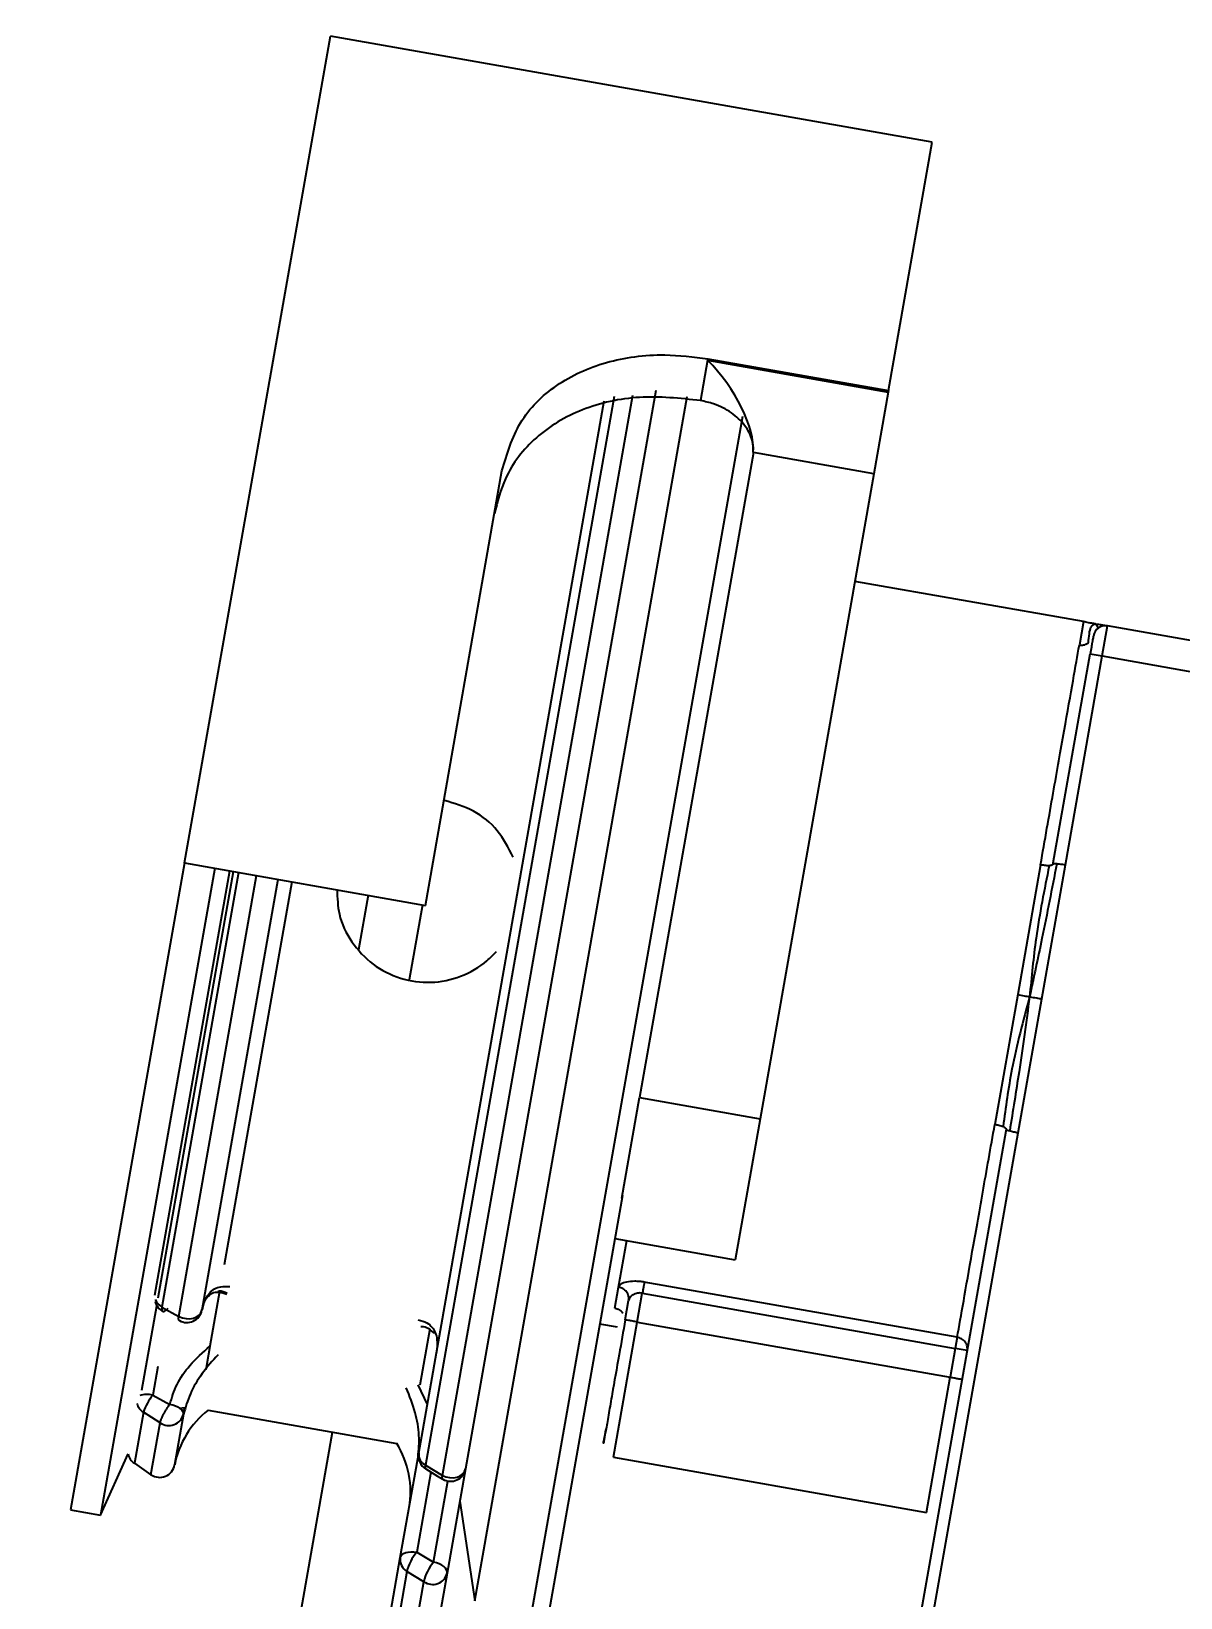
# Model space of a CAD drawing. Header units: millimetres. Extents: x -294 to 2792, y 5 to 1659.
# Drawn here: x 2302.21 to 2321.02, y 969.09 to 994.73 of the extents above; entities that cross this region are included whole.
import ezdxf

# ---------------------------------------------------------------- set-up
doc = ezdxf.new("R2010")
doc.units = ezdxf.units.MM
doc.layers.get('0').update_dxf_attribs({"lineweight": 18})
doc.layers.add('尺寸线层', color=3, linetype='Continuous', lineweight=18)
doc.styles.get("Standard").update_dxf_attribs({"font": 'txt.shx'})
doc.dimstyles.new('ISO-25', dxfattribs={"dimtxt": 2.5, "dimasz": 2.5, "dimexe": 1.25, "dimexo": 0.625, "dimtad": 1, "dimtxsty": 'Standard', "dimcen": 2.5, "dimdle": 5, "dimadec": 0, "dimazin": 0, "dimtfac": 1, "dimtmove": 0, "dimatfit": 3, "dimfxl": 1, "dimarcsym": 0})

# ---------------------------------------------------------------- blocks, each defined once
blk = doc.blocks.new('*X11')
for points in [[(2253.221, 1111.43), (2254.388, 1111.224), (2254.422, 1114.829)], [(2188.224, 742.813), (2189.391, 742.607), (2188.19, 739.208)]]:
    blk.add_hatch(color=0).paths.add_polyline_path(points, flags=0)
at = {"color": 0, "lineweight": -2}
for p, q in [((2368.147, 1094.776), (2253.437, 1115.003)), ((2253.804, 1111.327), (2221.935, 930.584)), ((2188.807, 742.71), (2220.677, 923.453)), ((2301.915, 719.156), (2187.205, 739.382))]:
    blk.add_line(p, q, dxfattribs=at)
at = {"color": 0, "insert": (2221.306, 927.019), "char_height": 3.5, "width": 23.5, "attachment_point": 5}
blk.add_mtext('381,42', dxfattribs=at)
blk = doc.blocks.new('*X15')
for points in [[(2313.015, 1001.633), (2312.809, 1000.465), (2309.41, 1001.666)], [(2426.824, 981.565), (2426.618, 980.398), (2430.223, 980.364)]]:
    blk.add_hatch(color=0).paths.add_polyline_path(points, flags=0)
at = {"color": 0, "lineweight": -2}
for p, q in [((2312.083, 1016.827), (2309.237, 1000.682)), ((2312.912, 1001.049), (2359.834, 992.775)), ((2432.896, 995.525), (2430.049, 979.379)), ((2426.721, 980.981), (2379.799, 989.255))]:
    blk.add_line(p, q, dxfattribs=at)
at = {"color": 0, "insert": (2369.817, 991.015), "char_height": 3.5, "width": 24, "attachment_point": 5}
blk.add_mtext('122,68', dxfattribs=at)
blk = doc.blocks.new('*X18')
at = {"layer": '尺寸线层', "linetype": 'Continuous'}
for points in [[(2198.362, 1037.895), (2197.161, 1034.496), (2198.328, 1034.29)], [(2180.476, 936.46), (2180.51, 940.065), (2181.677, 939.859)]]:
    blk.add_hatch(color=0, dxfattribs=at).paths.add_polyline_path(points, flags=0)
at = {"layer": '尺寸线层', "color": 0, "linetype": 'Continuous'}
for p, q in [((2314.227, 1017.465), (2197.377, 1038.069)), ((2180.476, 936.46), (2198.362, 1037.895)), ((2294.875, 916.288), (2179.491, 936.633))]:
    blk.add_line(p, q, dxfattribs=at)
at = {"layer": '尺寸线层', "color": 0, "insert": (2185.948, 987.789), "char_height": 3.5, "width": 23.5, "attachment_point": 5, "rotation": 80}
blk.add_mtext('103,00', dxfattribs=at)

msp = doc.modelspace()

# ---------------------------------------------------------------- linework, layer by layer
at = {"color": 7, "linetype": 'Continuous', "lineweight": 25}
for p, q in [((2304.721, 981.119), (2307.108, 994.655)), ((2316.956, 992.918), (2307.108, 994.655)), ((2316.239, 988.852), (2316.956, 992.918)), ((2313.28, 989.348), (2313.164, 988.689)), ((2313.284, 989.373), (2313.28, 989.348)), ((2313.28, 989.348), (2316.234, 988.827)), ((2313.284, 989.373), (2316.239, 988.852)), ((2312.431, 988.852), (2309.319, 971.202)), ((2316.234, 988.827), (2315.998, 987.489)), ((2316.239, 988.852), (2316.234, 988.827)), ((2308.551, 971.455), (2311.589, 988.686)), ((2311.751, 988.758), (2308.665, 971.259)), ((2308.941, 971.093), (2312.058, 988.775)), ((2309.468, 969.039), (2312.944, 988.756)), ((2313.849, 988.426), (2310.283, 968.201)), ((2314.029, 987.836), (2312.167, 977.279)), ((2314.029, 987.836), (2314.026, 987.836)), ((2315.998, 987.489), (2314.029, 987.836)), ((2308.66, 980.424), (2309.914, 987.537)), ((2315.998, 987.489), (2314.137, 976.931)), ((2319.43, 985.069), (2315.688, 985.729)), ((2319.43, 985.069), (2319.363, 984.687)), ((2319.626, 985.034), (2319.524, 985.05)), ((2319.626, 985.034), (2319.634, 985.022)), ((2319.626, 985.034), (2319.729, 985.018)), ((2319.737, 984.507), (2319.824, 985)), ((2321.4, 984.722), (2319.824, 985)), ((2318.937, 981.122), (2319.54, 984.542)), ((2319.134, 981.087), (2319.737, 984.507)), ((2319.54, 984.542), (2319.737, 984.507)), ((2319.737, 984.507), (2340.517, 980.843)), ((2304.721, 981.119), (2302.853, 970.527)), ((2305.213, 981.032), (2303.346, 970.44)), ((2304.234, 974.041), (2305.459, 980.988)), ((2304.289, 973.998), (2305.519, 980.978)), ((2305.604, 980.963), (2304.349, 973.849)), ((2304.627, 973.696), (2305.899, 980.911)), ((2304.721, 981.119), (2308.66, 980.424)), ((2318.728, 981.088), (2318.354, 978.963)), ((2318.748, 978.894), (2319.134, 981.087)), ((2306.247, 980.849), (2305.004, 973.798)), ((2306.475, 980.809), (2305.369, 974.539)), ((2307.725, 980.589), (2307.568, 979.699)), ((2308.611, 980.433), (2308.394, 979.203)), ((2318.354, 978.963), (2317.979, 976.839)), ((2318.361, 976.701), (2318.748, 978.894)), ((2311.877, 975.632), (2312.167, 977.279)), ((2312.167, 977.279), (2314.137, 976.931)), ((2314.137, 976.931), (2313.73, 974.623)), ((2315.755, 963.073), (2318.164, 976.735)), ((2315.952, 963.038), (2318.361, 976.701)), ((2311.884, 975.672), (2310.558, 968.153)), ((2311.76, 974.97), (2313.73, 974.623)), ((2311.823, 974.176), (2311.957, 974.936)), ((2317.364, 973.353), (2312.243, 974.256)), ((2311.762, 973.83), (2311.823, 974.176)), ((2311.931, 973.638), (2311.987, 973.956)), ((2311.99, 973.99), (2311.996, 973.982)), ((2312.128, 973.603), (2312.211, 974.075)), ((2312.211, 974.075), (2317.332, 973.172)), ((2304.022, 972.488), (2304.266, 973.87)), ((2304.349, 973.849), (2304.627, 973.696)), ((2308.575, 972.576), (2308.737, 973.495)), ((2311.804, 973.518), (2311.513, 973.569)), ((2311.738, 971.388), (2312.128, 973.603)), ((2312.128, 973.603), (2317.249, 972.7)), ((2317.332, 973.172), (2317.249, 972.7)), ((2317.364, 973.353), (2317.332, 973.172)), ((2317.529, 973.137), (2317.332, 973.172)), ((2304.283, 972.875), (2304.2, 972.408)), ((2316.859, 970.485), (2317.249, 972.7)), ((2304.2, 972.408), (2304.478, 972.253)), ((2308.538, 972.577), (2308.692, 972.253)), ((2304.638, 972.192), (2304.721, 972.201)), ((2305.103, 972.161), (2308.192, 971.616)), ((2304.046, 972.126), (2303.898, 971.29)), ((2304.32, 971.953), (2304.046, 972.126)), ((2304.17, 971.104), (2304.32, 971.953)), ((2304.703, 972.093), (2304.557, 971.263)), ((2305.187, 960.728), (2307.14, 971.802)), ((2303.346, 970.44), (2303.795, 971.446)), ((2308.535, 971.366), (2308.541, 971.398)), ((2308.541, 971.398), (2308.547, 971.416)), ((2311.738, 971.388), (2316.859, 970.485)), ((2303.898, 971.29), (2304.17, 971.104)), ((2308.25, 969.746), (2308.535, 971.366)), ((2308.751, 971.147), (2308.519, 969.836)), ((2308.665, 971.259), (2308.941, 971.093)), ((2309.319, 971.202), (2309.017, 969.493)), ((2308.795, 969.67), (2309.029, 970.999)), ((2309.225, 970.672), (2309.468, 969.039)), ((2302.853, 970.527), (2303.346, 970.44)), ((2308.519, 969.836), (2308.795, 969.67)), ((2308.051, 968.62), (2308.25, 969.746)), ((2308.358, 969.518), (2308.156, 968.37)), ((2308.634, 969.352), (2308.358, 969.518)), ((2308.428, 968.184), (2308.634, 969.352)), ((2309.017, 969.493), (2308.815, 968.347))]:
    msp.add_line(p, q, dxfattribs=at)
for points in [[(2305.292, 974.104), (2305.151, 973.301), (2305.066, 972.823)], [(2304.349, 973.849), (2304.347, 973.82), (2304.349, 973.798), (2304.356, 973.783), (2304.362, 973.778)], [(2304.362, 973.778), (2304.368, 973.776), (2304.384, 973.777), (2304.404, 973.787), (2304.426, 973.804), (2304.451, 973.829)], [(2304.627, 973.696), (2304.683, 973.672), (2304.743, 973.659), (2304.804, 973.657), (2304.863, 973.667), (2304.915, 973.687), (2304.957, 973.717), (2304.988, 973.755), (2305.004, 973.798)], [(2304.703, 972.093), (2304.703, 972.116), (2304.692, 972.14), (2304.673, 972.164), (2304.646, 972.187), (2304.611, 972.208), (2304.57, 972.227), (2304.525, 972.242), (2304.478, 972.253)], [(2304.721, 972.201), (2304.707, 972.161), (2304.693, 972.139)], [(2308.668, 971.197), (2308.667, 971.198), (2308.66, 971.209), (2308.66, 971.23), (2308.665, 971.259)], [(2308.668, 971.197), (2308.861, 971.081), (2308.944, 971.031)], [(2308.941, 971.093), (2308.997, 971.069), (2309.057, 971.056), (2309.119, 971.054), (2309.178, 971.064), (2309.23, 971.086), (2309.273, 971.118), (2309.303, 971.157), (2309.319, 971.202)], [(2308.944, 971.031), (2308.943, 971.032), (2308.936, 971.043), (2308.935, 971.064), (2308.941, 971.093)], [(2308.25, 969.746), (2308.259, 969.771), (2308.277, 969.794), (2308.304, 969.813), (2308.338, 969.828), (2308.379, 969.838), (2308.423, 969.843), (2308.471, 969.842), (2308.519, 969.836)], [(2309.017, 969.493), (2309.017, 969.52), (2309.008, 969.548), (2308.989, 969.575), (2308.962, 969.601), (2308.928, 969.624), (2308.887, 969.644), (2308.842, 969.659), (2308.795, 969.67)]]:
    msp.add_lwpolyline(points, dxfattribs=at)
for centre, radius, start, end in [((2319.79, 984.803), 0.2, 80, 170), ((2304.447, 974.048), 0.221, 200.2929, 243.7533), ((2304.481, 973.998), 0.25, 193.9359, 241.682), ((2304.758, 973.844), 0.25, 240.2969, 348.9737), ((2304.106, 972.001), 0.418, 76.9236, 106.7722), ((2304.982, 971.795), 0.994, 141.9149, 160.5281), ((2304.171, 972.329), 0.238, 193.9492, 238.1788), ((2306.031, 970.982), 1.5, 128.1967, 169.1937), ((2304.462, 972.157), 0.249, 235.0436, 345.2226), ((2304.04, 971.496), 0.25, 191.5251, 235.556), ((2306.917, 970.826), 1.5, 350, 31.8103), ((2308.797, 971.411), 0.25, 170, 238.9404), ((2308.746, 971.437), 0.195, 174.8467, 245.7277), ((2304.311, 971.31), 0.25, 235.556, 349.1937), ((2309.073, 971.245), 0.25, 238.9443, 350), ((2309.105, 969.34), 0.768, 139.7099, 166.6), ((2308.473, 969.713), 0.226, 171.5096, 239.3839), ((2309.381, 969.174), 0.769, 139.7255, 166.5707), ((2308.777, 969.556), 0.249, 234.921, 345.4786)]:
    msp.add_arc(centre, radius, start, end, dxfattribs=at)
msp.add_ellipse((2313.155, 988.639), major_axis=(-0.747, 1.066), ratio=0.424875, start_param=3.6175, end_param=5.114154, dxfattribs=at)
for points, knots in [([(2309.914, 987.537), (2309.995, 987.811), (2310.155, 988.36), (2310.774, 988.974), (2311.6, 989.351), (2312.48, 989.473), (2313.048, 989.402), (2313.284, 989.373)], [0, 0, 0, 0, 0.911418, 1.823473, 2.723991, 3.629299, 4.275038, 4.275038, 4.275038, 4.275038]), ([(2313.164, 988.689), (2312.828, 988.725), (2312.155, 988.795), (2311.205, 988.578), (2310.44, 988.121), (2309.962, 987.504), (2309.841, 987.031), (2309.79, 986.834)], [0, 0, 0, 0, 0.915801, 1.83166, 2.745166, 3.649643, 4.292977, 4.292977, 4.292977, 4.292977]), ([(2314.026, 987.836), (2314.025, 987.904), (2314.021, 988.059), (2313.901, 988.29), (2313.68, 988.497), (2313.418, 988.632), (2313.236, 988.673), (2313.164, 988.689)], [0, 0, 0, 0, 0.232839, 0.531007, 0.828678, 1.126569, 1.324626, 1.324626, 1.324626, 1.324626]), ([(2319.626, 985.034), (2319.588, 985.039), (2319.522, 985.049), (2319.457, 985.063), (2319.43, 985.069)], [0, 0, 0, 0, 0.1155894, 0.1988083, 0.1988083, 0.1988083, 0.1988083]), ([(2319.512, 984.72), (2319.521, 984.823), (2319.536, 985.007), (2319.598, 985.026), (2319.626, 985.034)], [0, 0, 0, 0, 0.1996196, 0.3559287, 0.3559287, 0.3559287, 0.3559287]), ([(2319.626, 985.034), (2319.665, 985.029), (2319.716, 985.022), (2319.766, 985.011), (2319.779, 985.009)], [0, 0, 0, 0, 0.116929, 0.1547714, 0.1547714, 0.1547714, 0.1547714]), ([(2319.634, 985.022), (2319.643, 985.006), (2319.663, 984.975), (2319.671, 984.969), (2319.675, 984.966)], [0, 0, 0, 0, 0.03473199, 0.06967858, 0.06967858, 0.06967858, 0.06967858]), ([(2319.363, 984.687), (2319.385, 984.686), (2319.422, 984.683), (2319.473, 984.698), (2319.499, 984.713), (2319.512, 984.72)], [0, 0, 0, 0, 0.0665821, 0.1094773, 0.1565212, 0.1565212, 0.1565212, 0.1565212]), ([(2319.593, 984.837), (2319.592, 984.833), (2319.591, 984.827), (2319.584, 984.79), (2319.577, 984.752), (2319.569, 984.705), (2319.557, 984.636), (2319.547, 984.579), (2319.54, 984.542)], [0, 0, 0, 0, 0.0718331, 0.111367, 0.1500004, 0.1895339, 0.2281669, 0.3, 0.3, 0.3, 0.3]), ([(2310.098, 981.214), (2310.021, 981.365), (2309.866, 981.666), (2309.462, 981.999), (2309.136, 982.093), (2308.973, 982.14)], [0, 0, 0, 0, 0.506748, 1.013529, 1.518245, 1.518245, 1.518245, 1.518245]), ([(2318.937, 981.122), (2318.937, 981.121), (2318.937, 981.119), (2318.936, 981.116), (2318.935, 981.11), (2318.932, 981.099), (2318.923, 981.088), (2318.902, 981.078), (2318.881, 981.076), (2318.87, 981.074)], [0, 0, 0, 0, 0.00135812, 0.00276792, 0.00590922, 0.01397559, 0.03658123, 0.06400459, 0.0924702, 0.0924702, 0.0924702, 0.0924702]), ([(2318.993, 981.102), (2318.979, 981.102), (2318.955, 981.104), (2318.94, 981.107), (2318.936, 981.11), (2318.936, 981.116), (2318.937, 981.119), (2318.937, 981.121), (2318.937, 981.122)], [0, 0, 0, 0, 0.02849668, 0.04937087, 0.0627866, 0.06692684, 0.0684853, 0.06982556, 0.06982556, 0.06982556, 0.06982556]), ([(2318.993, 981.102), (2318.914, 980.695), (2318.773, 979.969), (2318.618, 979.247), (2318.549, 978.929)], [0, 0, 0, 0, 1.241938, 2.217727, 2.217727, 2.217727, 2.217727]), ([(2318.87, 981.074), (2318.791, 980.682), (2318.65, 979.982), (2318.58, 979.25), (2318.549, 978.929)], [0, 0, 0, 0, 1.217433, 2.170727, 2.170727, 2.170727, 2.170727]), ([(2318.87, 981.074), (2318.857, 981.074), (2318.834, 981.073), (2318.787, 981.078), (2318.75, 981.084), (2318.728, 981.088)], [0, 0, 0, 0, 0.0427277, 0.0816873, 0.1421606, 0.1421606, 0.1421606, 0.1421606]), ([(2307.216, 980.679), (2307.22, 980.545), (2307.229, 980.243), (2307.439, 979.811), (2307.787, 979.44), (2308.245, 979.206), (2308.752, 979.137), (2309.248, 979.239), (2309.608, 979.446), (2309.775, 979.619), (2309.826, 979.671)], [0, 0, 0, 0, 0.399601, 0.89967, 1.405815, 1.912687, 2.41357, 2.911147, 3.413192, 3.63478, 3.63478, 3.63478, 3.63478]), ([(2318.549, 978.929), (2318.443, 978.532), (2318.252, 977.822), (2318.158, 977.115), (2318.116, 976.803)], [0, 0, 0, 0, 1.212324, 2.171589, 2.171589, 2.171589, 2.171589]), ([(2318.549, 978.929), (2318.493, 978.518), (2318.394, 977.786), (2318.275, 977.056), (2318.223, 976.735)], [0, 0, 0, 0, 1.244062, 2.217766, 2.217766, 2.217766, 2.217766]), ([(2318.354, 978.963), (2318.389, 978.957), (2318.455, 978.945), (2318.52, 978.934), (2318.549, 978.929)], [0, 0, 0, 0, 0.1084221, 0.1987577, 0.1987577, 0.1987577, 0.1987577]), ([(2318.549, 978.929), (2318.588, 978.922), (2318.654, 978.91), (2318.72, 978.899), (2318.748, 978.894)], [0, 0, 0, 0, 0.116892, 0.2012423, 0.2012423, 0.2012423, 0.2012423]), ([(2317.979, 976.839), (2318.001, 976.835), (2318.037, 976.828), (2318.084, 976.816), (2318.105, 976.808), (2318.116, 976.803)], [0, 0, 0, 0, 0.0604733, 0.0994329, 0.1421606, 0.1421606, 0.1421606, 0.1421606]), ([(2318.116, 976.803), (2318.126, 976.798), (2318.146, 976.788), (2318.162, 976.772), (2318.166, 976.759), (2318.166, 976.747), (2318.165, 976.741), (2318.164, 976.738), (2318.164, 976.736), (2318.164, 976.735)], [0, 0, 0, 0, 0.02846561, 0.05588898, 0.07849461, 0.08656098, 0.08970228, 0.09111208, 0.0924702, 0.0924702, 0.0924702, 0.0924702]), ([(2318.164, 976.735), (2318.164, 976.736), (2318.164, 976.738), (2318.165, 976.742), (2318.167, 976.747), (2318.171, 976.749), (2318.186, 976.746), (2318.21, 976.739), (2318.223, 976.735)], [0, 0, 0, 0, 0.00134026, 0.00289872, 0.00703896, 0.02045469, 0.04132887, 0.06982555, 0.06982555, 0.06982555, 0.06982555]), ([(2312.243, 974.256), (2312.217, 974.26), (2312.164, 974.268), (2312.061, 974.272), (2311.948, 974.261), (2311.85, 974.227), (2311.832, 974.193), (2311.823, 974.176)], [0, 0, 0, 0, 0.0569027, 0.1134429, 0.2259946, 0.3386573, 0.4513897, 0.4513897, 0.4513897, 0.4513897]), ([(2312.243, 974.256), (2312.242, 974.247), (2312.239, 974.229), (2312.231, 974.185), (2312.222, 974.132), (2312.215, 974.093), (2312.211, 974.075)], [0, 0, 0, 0, 0.0449555, 0.0918883, 0.1388211, 0.1837765, 0.1837765, 0.1837765, 0.1837765]), ([(2305.004, 973.798), (2305.025, 973.872), (2305.073, 974.039), (2305.236, 974.19), (2305.382, 974.187), (2305.462, 974.186)], [0, 0, 0, 0, 0.1779337, 0.4018362, 0.6734093, 0.6734093, 0.6734093, 0.6734093]), ([(2305.013, 973.809), (2305.02, 973.845), (2305.041, 973.956), (2305.119, 974.044), (2305.216, 974.115), (2305.343, 974.08), (2305.411, 974.061)], [0, 0, 0, 0, 0.0635298, 0.1956957, 0.3703977, 0.5683695, 0.5683695, 0.5683695, 0.5683695]), ([(2305.415, 974.07), (2305.372, 974.09), (2305.322, 974.115), (2305.273, 974.104), (2305.266, 974.103)], [0, 0, 0, 0, 0.1310095, 0.1562245, 0.1562245, 0.1562245, 0.1562245]), ([(2311.987, 973.956), (2311.989, 973.98), (2311.991, 974.016), (2311.974, 974.064), (2311.954, 974.098), (2311.927, 974.128), (2311.885, 974.159), (2311.848, 974.169), (2311.823, 974.176)], [0, 0, 0, 0, 0.0729584, 0.1122332, 0.1523415, 0.1924498, 0.2317246, 0.304683, 0.304683, 0.304683, 0.304683]), ([(2312.211, 974.075), (2312.198, 974.076), (2312.171, 974.08), (2312.131, 974.076), (2312.094, 974.066), (2312.049, 974.045), (2312.005, 974.008), (2311.993, 973.973), (2311.987, 973.956)], [0, 0, 0, 0, 0.031398, 0.0643756, 0.0965108, 0.1327221, 0.2047173, 0.2781445, 0.2781445, 0.2781445, 0.2781445]), ([(2304.635, 973.628), (2304.634, 973.628), (2304.628, 973.63), (2304.623, 973.643), (2304.621, 973.664), (2304.625, 973.685), (2304.627, 973.696)], [0, 0, 0, 0, 0.00770386, 0.02945778, 0.05121171, 0.07296563, 0.07296563, 0.07296563, 0.07296563]), ([(2311.762, 973.83), (2311.787, 973.823), (2311.824, 973.812), (2311.866, 973.779), (2311.883, 973.758), (2311.892, 973.747)], [0, 0, 0, 0, 0.0755294, 0.1161958, 0.157715, 0.157715, 0.157715, 0.157715]), ([(2308.545, 973.639), (2308.595, 973.627), (2308.683, 973.607), (2308.793, 973.502), (2308.866, 973.348), (2308.849, 973.178), (2308.842, 973.104)], [0, 0, 0, 0, 0.17177, 0.3038414, 0.5227141, 0.6925762, 0.6925762, 0.6925762, 0.6925762]), ([(2308.808, 973.422), (2308.754, 973.468), (2308.689, 973.525), (2308.6, 973.523), (2308.584, 973.523)], [0, 0, 0, 0, 0.2072728, 0.2530792, 0.2530792, 0.2530792, 0.2530792]), ([(2311.931, 973.638), (2311.898, 973.447), (2311.822, 973.015), (2311.729, 972.491), (2311.66, 972.097), (2311.614, 971.836), (2311.583, 971.66), (2311.572, 971.6), (2311.582, 971.656), (2311.606, 971.79), (2311.617, 971.857)], [0, 0, 0, 0, 0.31542, 0.714398, 0.947882, 1.201131, 1.469512, 1.746154, 2.022795, 2.291176, 2.291176, 2.291176, 2.291176]), ([(2304.478, 972.253), (2304.511, 972.364), (2304.577, 972.586), (2304.817, 972.927), (2305.021, 973.107), (2305.134, 973.206)], [0, 0, 0, 0, 0.361567, 0.729189, 1.179046, 1.179046, 1.179046, 1.179046]), ([(2317.529, 973.137), (2317.531, 973.161), (2317.533, 973.21), (2317.504, 973.267), (2317.468, 973.305), (2317.426, 973.335), (2317.389, 973.346), (2317.364, 973.353)], [0, 0, 0, 0, 0.0751079, 0.1502157, 0.1899498, 0.2281023, 0.3008278, 0.3008278, 0.3008278, 0.3008278]), ([(2305.267, 973.065), (2305.178, 972.967), (2305.007, 972.78), (2304.798, 972.432), (2304.735, 972.206), (2304.703, 972.093)], [0, 0, 0, 0, 0.40496, 0.774279, 1.138528, 1.138528, 1.138528, 1.138528]), ([(2308.541, 971.398), (2308.551, 971.512), (2308.573, 971.742), (2308.499, 972.149), (2308.401, 972.392), (2308.347, 972.524)], [0, 0, 0, 0, 0.361005, 0.72666, 1.158177, 1.158177, 1.158177, 1.158177])]:
    msp.add_open_spline(points, degree=3, knots=knots, dxfattribs=at)
for points in [[(2318.728, 981.088), (2318.799, 981.489), (2318.94, 982.291), (2319.12, 983.31), (2319.269, 984.154), (2319.332, 984.51), (2319.363, 984.687)], [(2319.134, 981.087), (2319.121, 981.089), (2319.095, 981.091), (2319.058, 981.095), (2319.023, 981.099), (2319.003, 981.101), (2318.993, 981.102)], [(2317.364, 973.353), (2317.397, 973.537), (2317.462, 973.907), (2317.607, 974.73), (2317.779, 975.704), (2317.912, 976.46), (2317.979, 976.839)], [(2318.223, 976.735), (2318.233, 976.733), (2318.252, 976.728), (2318.286, 976.719), (2318.323, 976.71), (2318.348, 976.704), (2318.361, 976.701)], [(2312.128, 973.603), (2312.103, 973.608), (2312.051, 973.617), (2311.986, 973.629), (2311.94, 973.637), (2311.934, 973.638), (2311.931, 973.638)], [(2317.249, 972.7), (2317.275, 972.696), (2317.327, 972.687), (2317.392, 972.675), (2317.437, 972.667), (2317.443, 972.666), (2317.446, 972.666)], [(2304.32, 971.953), (2304.321, 971.96), (2304.324, 971.976), (2304.335, 972.008), (2304.351, 972.045), (2304.371, 972.086), (2304.395, 972.129), (2304.421, 972.172), (2304.45, 972.215), (2304.468, 972.241), (2304.478, 972.253)]]:
    msp.add_open_spline(points, degree=3, dxfattribs=at)

# ---------------------------------------------------------------- dimensions: what is measured, and where the dimension line sits
at = {"color": 1}
for base, p1, p2, angle, picture, middle in [((2254.422, 1114.829), (2302.899, 718.982), (2369.131, 1094.603), 80, '*X11', (2221.306, 927.019)), ((2430.223, 980.364), (2312.257, 1017.812), (2433.07, 996.51), 350, '*X15', (2369.817, 991.015))]:
    dim = msp.add_linear_dim(base=base, p1=p1, p2=p2, angle=angle, dimstyle='ISO-25', override={"dimtxt": 3.5, "dimasz": 3.556, "dimexe": 1, "dimexo": 1, "dimgap": 1.524, "dimtih": 1, "dimtoh": 1, "dimzin": 0, "dimsah": 1, "dimdle": 7.112, "dimadec": 2, "dimtolj": 1, "dimtzin": 0}, dxfattribs=at)
    dim.commit()
    dim.dimension.update_dxf_attribs({"geometry": picture, "text_midpoint": middle})
at = {"layer": '尺寸线层', "color": 1}
dim = msp.add_linear_dim(base=(2198.362, 1037.895), p1=(2295.86, 916.114), p2=(2315.212, 1017.291), angle=80, dimstyle='ISO-25', override={"dimtxt": 3.5, "dimasz": 3.556, "dimexe": 1, "dimexo": 1, "dimgap": 1.524, "dimzin": 0, "dimsah": 1, "dimdle": 7.112, "dimadec": 2, "dimtfill": 1, "dimtolj": 1, "dimtzin": 8}, dxfattribs=at)
dim.commit()
dim.dimension.update_dxf_attribs({"geometry": '*X18', "text_midpoint": (2185.948, 987.789)})

doc.saveas('drawing.dxf')
